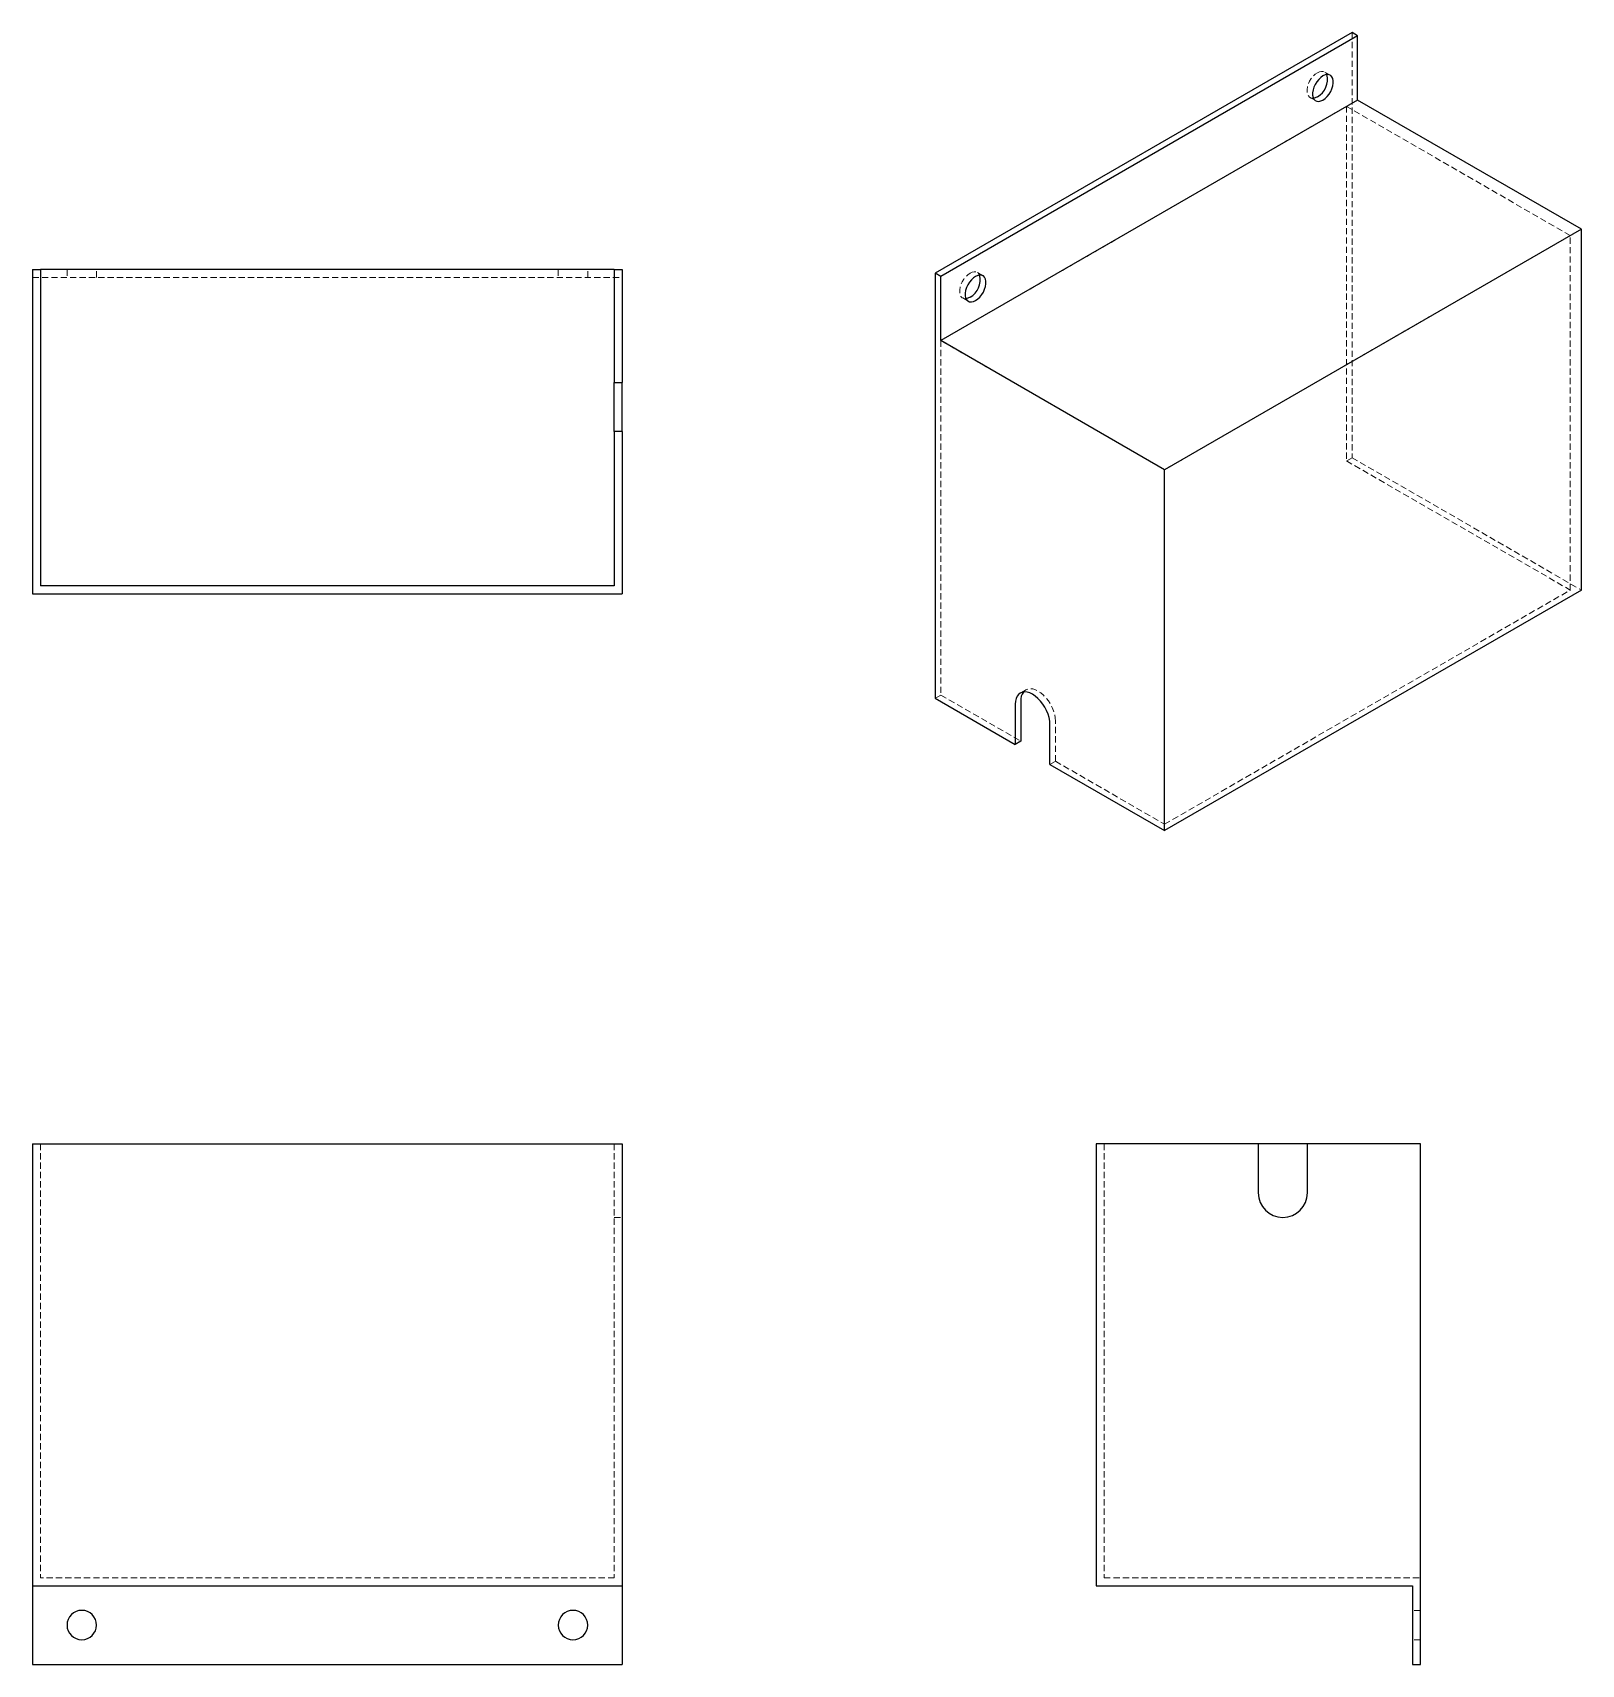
# Model space of a CAD drawing. Header units: millimetres. Extents: x 263 to 578, y 131 to 463.
import ezdxf

# ---------------------------------------------------------------- set-up
doc = ezdxf.new("R2010")
doc.units = ezdxf.units.MM
doc.linetypes.add('HIDDEN', pattern=[1.905, 1.27, -0.635])

msp = doc.modelspace()

# ---------------------------------------------------------------- linework, layer by layer
at = {"color": 7, "linetype": 'Continuous', "lineweight": 25}
for p, q in [((531.47, 463.12), (446.62, 414.14)), ((532.6, 462.47), (447.75, 413.48)), ((532.6, 462.47), (531.47, 463.12)), ((532.6, 449.4), (532.6, 462.47)), ((532.6, 449.4), (447.75, 400.42)), ((578.14, 423.11), (532.6, 449.4)), ((578.14, 423.11), (493.29, 374.13)), ((578.14, 349.62), (578.14, 423.11)), ((262.86, 414.88), (262.86, 348.88)), ((262.86, 414.88), (264.46, 414.88)), ((264.46, 414.88), (264.46, 350.48)), ((381.26, 414.88), (264.46, 414.88)), ((381.26, 414.88), (381.26, 391.88)), ((381.26, 414.88), (382.86, 414.88)), ((382.86, 414.88), (382.86, 391.88)), ((446.62, 414.14), (446.62, 327.58)), ((447.75, 413.48), (446.62, 414.14)), ((447.75, 400.42), (447.75, 413.48)), ((493.29, 374.13), (447.75, 400.42)), ((381.26, 391.88), (382.86, 391.88)), ((381.26, 381.88), (381.26, 391.88)), ((382.86, 381.88), (382.86, 391.88)), ((381.26, 381.88), (381.26, 350.48)), ((382.86, 381.88), (381.26, 381.88)), ((382.86, 381.88), (382.86, 348.88)), ((493.29, 300.64), (493.29, 374.13)), ((262.86, 348.88), (382.86, 348.88)), ((381.26, 350.48), (264.46, 350.48)), ((578.14, 349.62), (493.29, 300.64)), ((446.62, 327.58), (462.88, 318.19)), ((462.88, 326.36), (462.88, 318.19)), ((464.01, 327.01), (464.01, 318.85)), ((469.95, 314.11), (469.95, 322.28)), ((464.01, 318.85), (462.88, 318.19)), ((469.95, 314.11), (493.29, 300.64)), ((262.86, 236.88), (262.86, 146.88)), ((262.86, 236.88), (382.86, 236.88)), ((382.86, 236.88), (382.86, 146.88)), ((512.38, 236.88), (479.38, 236.88)), ((479.38, 236.88), (479.38, 146.88)), ((512.38, 236.88), (512.38, 226.88)), ((522.38, 236.88), (512.38, 236.88)), ((545.38, 236.88), (522.38, 236.88)), ((522.38, 226.88), (522.38, 236.88)), ((545.38, 130.88), (545.38, 236.88)), ((262.86, 146.88), (382.86, 146.88)), ((262.86, 146.88), (262.86, 130.88)), ((382.86, 146.88), (382.86, 130.88)), ((479.38, 146.88), (543.78, 146.88)), ((543.78, 146.88), (543.78, 130.88)), ((262.86, 130.88), (382.86, 130.88)), ((543.78, 130.88), (545.38, 130.88))]:
    msp.add_line(p, q, dxfattribs=at)
at = {"color": 7, "linetype": 'HIDDEN', "lineweight": 18}
for p, q in [((531.47, 463.12), (531.47, 376.57)), ((527.03, 454.45), (525.9, 455.1)), ((522.9, 449.91), (524.03, 449.25)), ((447.75, 400.42), (530.34, 448.1)), ((530.34, 448.1), (530.34, 375.91)), ((575.88, 421.81), (530.34, 448.1)), ((493.29, 374.13), (575.88, 421.81)), ((575.88, 349.62), (575.88, 421.81)), ((262.86, 413.28), (382.86, 413.28)), ((269.86, 414.88), (269.86, 413.28)), ((275.86, 413.28), (275.86, 414.88)), ((369.86, 414.88), (369.86, 413.28)), ((375.86, 413.28), (375.86, 414.88)), ((456.32, 413.63), (455.19, 414.28)), ((452.19, 409.09), (453.32, 408.43)), ((493.29, 374.13), (447.75, 400.42)), ((447.75, 400.42), (447.75, 328.23)), ((531.47, 376.57), (530.34, 375.91)), ((530.34, 375.91), (575.88, 349.62)), ((531.47, 376.57), (578.14, 349.62)), ((493.29, 301.95), (575.88, 349.62)), ((465.05, 329.3), (463.92, 328.65)), ((447.75, 328.23), (446.62, 327.58)), ((447.75, 328.23), (464.01, 318.85)), ((471.08, 314.76), (471.08, 322.93)), ((469.95, 314.11), (471.08, 314.76)), ((471.08, 314.76), (493.29, 301.95)), ((264.46, 236.88), (264.46, 148.48)), ((381.26, 236.88), (381.26, 148.48)), ((480.98, 236.88), (480.98, 148.48)), ((381.26, 221.88), (382.86, 221.88)), ((381.26, 148.48), (264.46, 148.48)), ((480.98, 148.48), (545.38, 148.48)), ((545.38, 141.88), (543.78, 141.88)), ((545.38, 135.88), (543.78, 135.88))]:
    msp.add_line(p, q, dxfattribs=at)
at = {"color": 7, "linetype": 'HIDDEN', "lineweight": 18, "flags": 128}
for points in [[(524.4, 454.95), (524.84, 455.16), (525.26, 455.24), (525.65, 455.21), (525.98, 455.05), (526.24, 454.79), (526.36, 454.59)], [(523.58, 449.77), (523.54, 449.77), (523.15, 449.8), (522.82, 449.96), (522.56, 450.22), (522.38, 450.58), (522.29, 451.03), (522.29, 451.54), (522.38, 452.1), (522.56, 452.67), (522.82, 453.23), (523.15, 453.77), (523.54, 454.25), (523.96, 454.65), (524.4, 454.95)], [(452.87, 408.95), (452.83, 408.95), (452.44, 408.98), (452.11, 409.14), (451.85, 409.4), (451.67, 409.76), (451.58, 410.21), (451.58, 410.72), (451.67, 411.28), (451.85, 411.85), (452.11, 412.41), (452.44, 412.95), (452.83, 413.42), (453.25, 413.83), (453.69, 414.13)], [(453.69, 414.13), (454.13, 414.34), (454.55, 414.42), (454.94, 414.39), (455.27, 414.23), (455.53, 413.97), (455.64, 413.76)], [(471.08, 322.93), (471.04, 323.59), (470.91, 324.29), (470.7, 325.01), (470.41, 325.72), (470.05, 326.41), (469.63, 327.07), (469.15, 327.68), (468.64, 328.22), (468.1, 328.68), (467.55, 329.05), (467, 329.32), (466.46, 329.48), (465.94, 329.53), (465.47, 329.47), (465.05, 329.3), (464.69, 329.02), (464.55, 328.86)]]:
    msp.add_lwpolyline(points, dxfattribs=at)
at = {"color": 7, "linetype": 'Continuous', "lineweight": 25, "flags": 128}
for points in [[(525.53, 454.3), (525.09, 453.99), (524.67, 453.59), (524.29, 453.11), (523.96, 452.58), (523.7, 452.02), (523.51, 451.44), (523.42, 450.89), (523.42, 450.38), (523.51, 449.93), (523.7, 449.57), (523.96, 449.3), (524.29, 449.15), (524.67, 449.12), (525.09, 449.2), (525.53, 449.4)], [(525.53, 449.4), (525.97, 449.71), (526.4, 450.11), (526.78, 450.59), (527.11, 451.12), (527.37, 451.69), (527.55, 452.26), (527.64, 452.81), (527.64, 453.33), (527.55, 453.77), (527.37, 454.14), (527.11, 454.4), (526.78, 454.55), (526.4, 454.59), (525.97, 454.5), (525.53, 454.3)], [(524.4, 450.06), (523.96, 449.85), (523.58, 449.77)], [(454.82, 413.48), (454.38, 413.17), (453.96, 412.77), (453.57, 412.29), (453.25, 411.76), (452.98, 411.2), (452.8, 410.62), (452.71, 410.07), (452.71, 409.56), (452.8, 409.11), (452.98, 408.75), (453.25, 408.48), (453.57, 408.33), (453.96, 408.3), (454.38, 408.38), (454.82, 408.58)], [(454.82, 408.58), (455.26, 408.89), (455.68, 409.29), (456.07, 409.77), (456.4, 410.3), (456.66, 410.87), (456.84, 411.44), (456.93, 411.99), (456.93, 412.51), (456.84, 412.95), (456.66, 413.32), (456.4, 413.58), (456.07, 413.73), (455.68, 413.77), (455.26, 413.68), (454.82, 413.48)], [(453.69, 409.24), (453.25, 409.03), (452.87, 408.95)], [(469.95, 322.28), (469.91, 322.94), (469.78, 323.64), (469.57, 324.35), (469.28, 325.07), (468.92, 325.76), (468.5, 326.42), (468.02, 327.03), (467.51, 327.57), (466.97, 328.03), (466.42, 328.4), (465.86, 328.67), (465.33, 328.83), (464.81, 328.88), (464.34, 328.82), (463.92, 328.65), (463.56, 328.37), (463.27, 327.99), (463.06, 327.52), (462.93, 326.97), (462.88, 326.36)]]:
    msp.add_lwpolyline(points, dxfattribs=at)
at = {"color": 7, "linetype": 'Continuous', "lineweight": 25}
for centre, radius, start, end in [((522.42, 453.6), 4.06, 299.2556, 14.0554), ((451.71, 412.78), 4.06, 299.2556, 14.0554), ((466.94, 327.17), 2.93, 144.69, 183.0646), ((517.38, 226.88), 5, 180, 0), ((272.86, 138.88), 3, 90, 270), ((272.86, 138.88), 3, 270, 90), ((372.86, 138.88), 3, 90, 270), ((372.86, 138.88), 3, 270, 90)]:
    msp.add_arc(centre, radius, start, end, dxfattribs=at)

doc.saveas('drawing.dxf')
